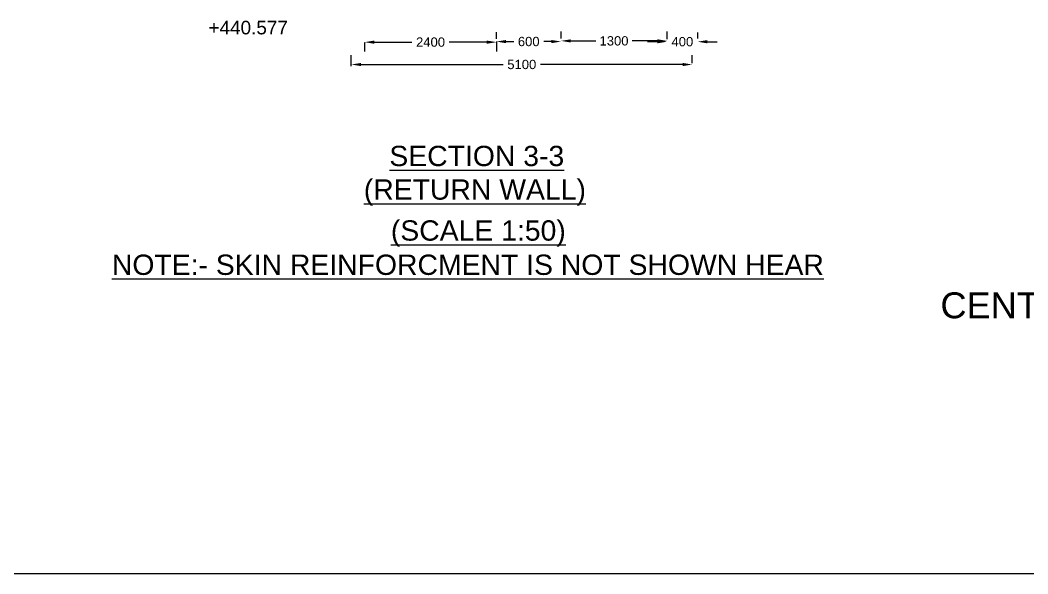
# Model space of a CAD drawing. Header units: metres. Extents: x 323 to 450, y 282 to 479.
# Drawn here: x 372.45 to 391.91, y 282.48 to 293.17 of the extents above; entities that cross this region are included whole.
import ezdxf

# ---------------------------------------------------------------- set-up
doc = ezdxf.new("R2010")
doc.units = ezdxf.units.M
doc.header["$MEASUREMENT"] = 0
doc.layers.add('DIMENSION', color=255, linetype='Continuous')
doc.layers.add('TEXT', color=255, linetype='Continuous')
doc.styles.get("Standard").update_dxf_attribs({"font": 'arial.ttf'})
doc.dimstyles.get("Standard").update_dxf_attribs({"dimtxt": 0.18, "dimasz": 0.1875, "dimexe": 0.18, "dimexo": 0.0625, "dimgap": 0.09, "dimtad": 0, "dimtih": 1, "dimtoh": 1, "dimdec": 4, "dimzin": 0, "dimdsep": 46, "dimtxsty": 'Standard', "dimcen": 0.09, "dimadec": 0, "dimazin": 0, "dimtfac": 1, "dimtdec": 4, "dimtofl": 0, "dimtmove": 0, "dimatfit": 3, "dimfxl": 1, "dimtolj": 1, "dimtzin": 0, "dimarcsym": 0})

# ---------------------------------------------------------------- blocks, each defined once
blk = doc.blocks.new('*D126')
at = {"layer": 'Defpoints', "color": 0, "ltscale": 0.02, "transparency": 16777216}
for p in [(379.105, 292.8), (381.651, 292.822), (381.651, 292.747)]:
    blk.add_point(p, dxfattribs=at)
at = {"layer": 'DIMENSION', "color": 0, "lineweight": -2, "ltscale": 0.02, "transparency": 16777216}
for p, q in [((379.105, 292.738), (379.105, 292.567)), ((379.292, 292.747), (380.018, 292.747)), ((381.463, 292.747), (380.738, 292.747)), ((381.651, 292.759), (381.651, 292.567))]:
    blk.add_line(p, q, dxfattribs=at)
at = {"layer": 'DIMENSION', "color": 0, "ltscale": 0.02, "transparency": 16777216}
for points in [[(379.292, 292.778), (379.292, 292.716), (379.105, 292.747)], [(381.463, 292.778), (381.463, 292.716), (381.651, 292.747)]]:
    blk.add_solid(points, dxfattribs=at)
at = {"layer": 'DIMENSION', "color": 0, "ltscale": 0.02, "transparency": 16777216, "insert": (380.378, 292.747), "char_height": 0.18, "attachment_point": 5}
blk.add_mtext('\\A1;2400', dxfattribs=at)
blk = doc.blocks.new('*D127')
at = {"layer": 'Defpoints', "color": 0, "ltscale": 0.02, "transparency": 16777216}
for p in [(381.651, 292.747), (382.898, 292.758), (382.898, 292.758)]:
    blk.add_point(p, dxfattribs=at)
at = {"layer": 'DIMENSION', "color": 0, "lineweight": -2, "ltscale": 0.02, "transparency": 16777216}
for p, q in [((381.651, 292.81), (381.651, 292.938)), ((382.898, 292.82), (382.898, 292.938)), ((381.838, 292.758), (381.985, 292.758)), ((382.71, 292.758), (382.563, 292.758))]:
    blk.add_line(p, q, dxfattribs=at)
at = {"layer": 'DIMENSION', "color": 0, "ltscale": 0.02, "transparency": 16777216}
for points in [[(381.838, 292.789), (381.838, 292.727), (381.651, 292.758)], [(382.71, 292.789), (382.71, 292.727), (382.898, 292.758)]]:
    blk.add_solid(points, dxfattribs=at)
at = {"layer": 'DIMENSION', "color": 0, "ltscale": 0.02, "transparency": 16777216, "insert": (382.274, 292.758), "char_height": 0.18, "attachment_point": 5}
blk.add_mtext('\\A1;600', dxfattribs=at)
blk = doc.blocks.new('*D131')
at = {"layer": 'Defpoints', "color": 0, "ltscale": 0.02, "transparency": 16777216}
for p in [(382.898, 292.758), (384.945, 292.771), (384.945, 292.742)]:
    blk.add_point(p, dxfattribs=at)
at = {"layer": 'DIMENSION', "color": 0, "lineweight": -2, "ltscale": 0.02, "transparency": 16777216}
for p, q in [((382.898, 292.82), (382.898, 292.951)), ((384.945, 292.804), (384.945, 292.951)), ((383.085, 292.771), (383.571, 292.771)), ((384.757, 292.771), (384.271, 292.771))]:
    blk.add_line(p, q, dxfattribs=at)
at = {"layer": 'DIMENSION', "color": 0, "ltscale": 0.02, "transparency": 16777216}
for points in [[(383.085, 292.802), (383.085, 292.74), (382.898, 292.771)], [(384.757, 292.802), (384.757, 292.74), (384.945, 292.771)]]:
    blk.add_solid(points, dxfattribs=at)
at = {"layer": 'DIMENSION', "color": 0, "ltscale": 0.02, "transparency": 16777216, "insert": (383.921, 292.771), "char_height": 0.18, "attachment_point": 5}
blk.add_mtext('\\A1;1300', dxfattribs=at)
blk = doc.blocks.new('*D132')
at = {"layer": 'Defpoints', "color": 0, "ltscale": 0.02, "transparency": 16777216}
for p in [(384.945, 292.742), (385.538, 292.755), (385.538, 292.755)]:
    blk.add_point(p, dxfattribs=at)
at = {"layer": 'DIMENSION', "color": 0, "lineweight": -2, "ltscale": 0.02, "transparency": 16777216}
for p, q in [((384.945, 292.804), (384.945, 292.935)), ((385.538, 292.818), (385.538, 292.935)), ((384.757, 292.755), (384.57, 292.755)), ((385.725, 292.755), (385.913, 292.755))]:
    blk.add_line(p, q, dxfattribs=at)
at = {"layer": 'DIMENSION', "color": 0, "ltscale": 0.02, "transparency": 16777216}
for points in [[(384.757, 292.787), (384.757, 292.724), (384.945, 292.755)], [(385.725, 292.787), (385.725, 292.724), (385.538, 292.755)]]:
    blk.add_solid(points, dxfattribs=at)
at = {"layer": 'DIMENSION', "color": 0, "ltscale": 0.02, "transparency": 16777216, "insert": (385.241, 292.755), "char_height": 0.18, "attachment_point": 5}
blk.add_mtext('\\A1;400', dxfattribs=at)
blk = doc.blocks.new('*D133')
at = {"layer": 'Defpoints', "color": 0, "ltscale": 0.02, "transparency": 16777216}
for p in [(385.432, 292.315), (385.432, 292.276), (378.848, 292.222)]:
    blk.add_point(p, dxfattribs=at)
at = {"layer": 'DIMENSION', "color": 0, "lineweight": -2, "ltscale": 0.02, "transparency": 16777216}
for p, q in [((378.848, 292.284), (378.848, 292.495)), ((385.432, 292.339), (385.432, 292.495)), ((379.036, 292.315), (381.782, 292.315)), ((385.245, 292.315), (382.499, 292.315))]:
    blk.add_line(p, q, dxfattribs=at)
at = {"layer": 'DIMENSION', "color": 0, "ltscale": 0.02, "transparency": 16777216}
for points in [[(379.036, 292.346), (379.036, 292.284), (378.848, 292.315)], [(385.245, 292.346), (385.245, 292.284), (385.432, 292.315)]]:
    blk.add_solid(points, dxfattribs=at)
at = {"layer": 'DIMENSION', "color": 0, "ltscale": 0.02, "transparency": 16777216, "insert": (382.14, 292.315), "char_height": 0.18, "attachment_point": 5}
blk.add_mtext('\\A1;5100', dxfattribs=at)

msp = doc.modelspace()

# ---------------------------------------------------------------- linework, layer by layer
at = {"layer": 'DIMENSION', "ltscale": 0.02}
msp.add_lwpolyline([(431.69822, 282.48208), (323.04028, 282.48208), (323.04028, 360.03784), (431.69822, 360.03784)], close=True, dxfattribs=at)

# ---------------------------------------------------------------- texts
at = {"layer": 'TEXT'}
for s, height, p in [('%%USECTION 3-3', 0.3919674, (379.58253, 290.35381)), ('%%U(RETURN WALL)', 0.3919674, (379.08962, 289.70612)), ('%%U(SCALE 1:50)', 0.3919674, (379.61196, 288.91506)), ('%%UNOTE:- SKIN REINFORCMENT IS NOT SHOWN HEAR', 0.3919674, (374.22473, 288.25339)), ('CENTRAL DESIGNS ORGANISATION', 0.5, (390.22425, 287.41648))]:
    msp.add_text(s, height=height, dxfattribs=at).set_placement(p)
at = {"layer": 'TEXT', "insert": (376.09067, 293.15893), "char_height": 0.261312, "width": 1.5207517, "attachment_point": 1}
msp.add_mtext('+440.577', dxfattribs=at)

# ---------------------------------------------------------------- dimensions: what is measured, and where the dimension line sits
at = {"layer": 'DIMENSION', "ltscale": 0.02}
for base, p1, p2, text, picture, middle in [((381.65064, 292.74712), (379.10463, 292.80032), (381.65064, 292.8216), '2400', '*D126', (380.37763, 292.74712)), ((382.89786, 292.75776), (381.65064, 292.74712), (382.89786, 292.75776), '600', '*D127', (382.27425, 292.75776)), ((384.94452, 292.77084), (382.89786, 292.75776), (384.94452, 292.74178), '1300', '*D131', (383.92119, 292.77084)), ((385.5376, 292.75545), (384.94452, 292.74178), (385.5376, 292.75545), '400', '*D132', (385.24106, 292.75545)), ((385.43222, 292.31483), (378.84838, 292.22152), (385.43222, 292.27612), '5100', '*D133', (382.1403, 292.31483))]:
    dim = msp.add_linear_dim(base=base, p1=p1, p2=p2, text=text, dimstyle='Standard', dxfattribs=at)
    dim.commit()
    dim.dimension.update_dxf_attribs({"geometry": picture, "text_midpoint": middle})

doc.saveas('drawing.dxf')
